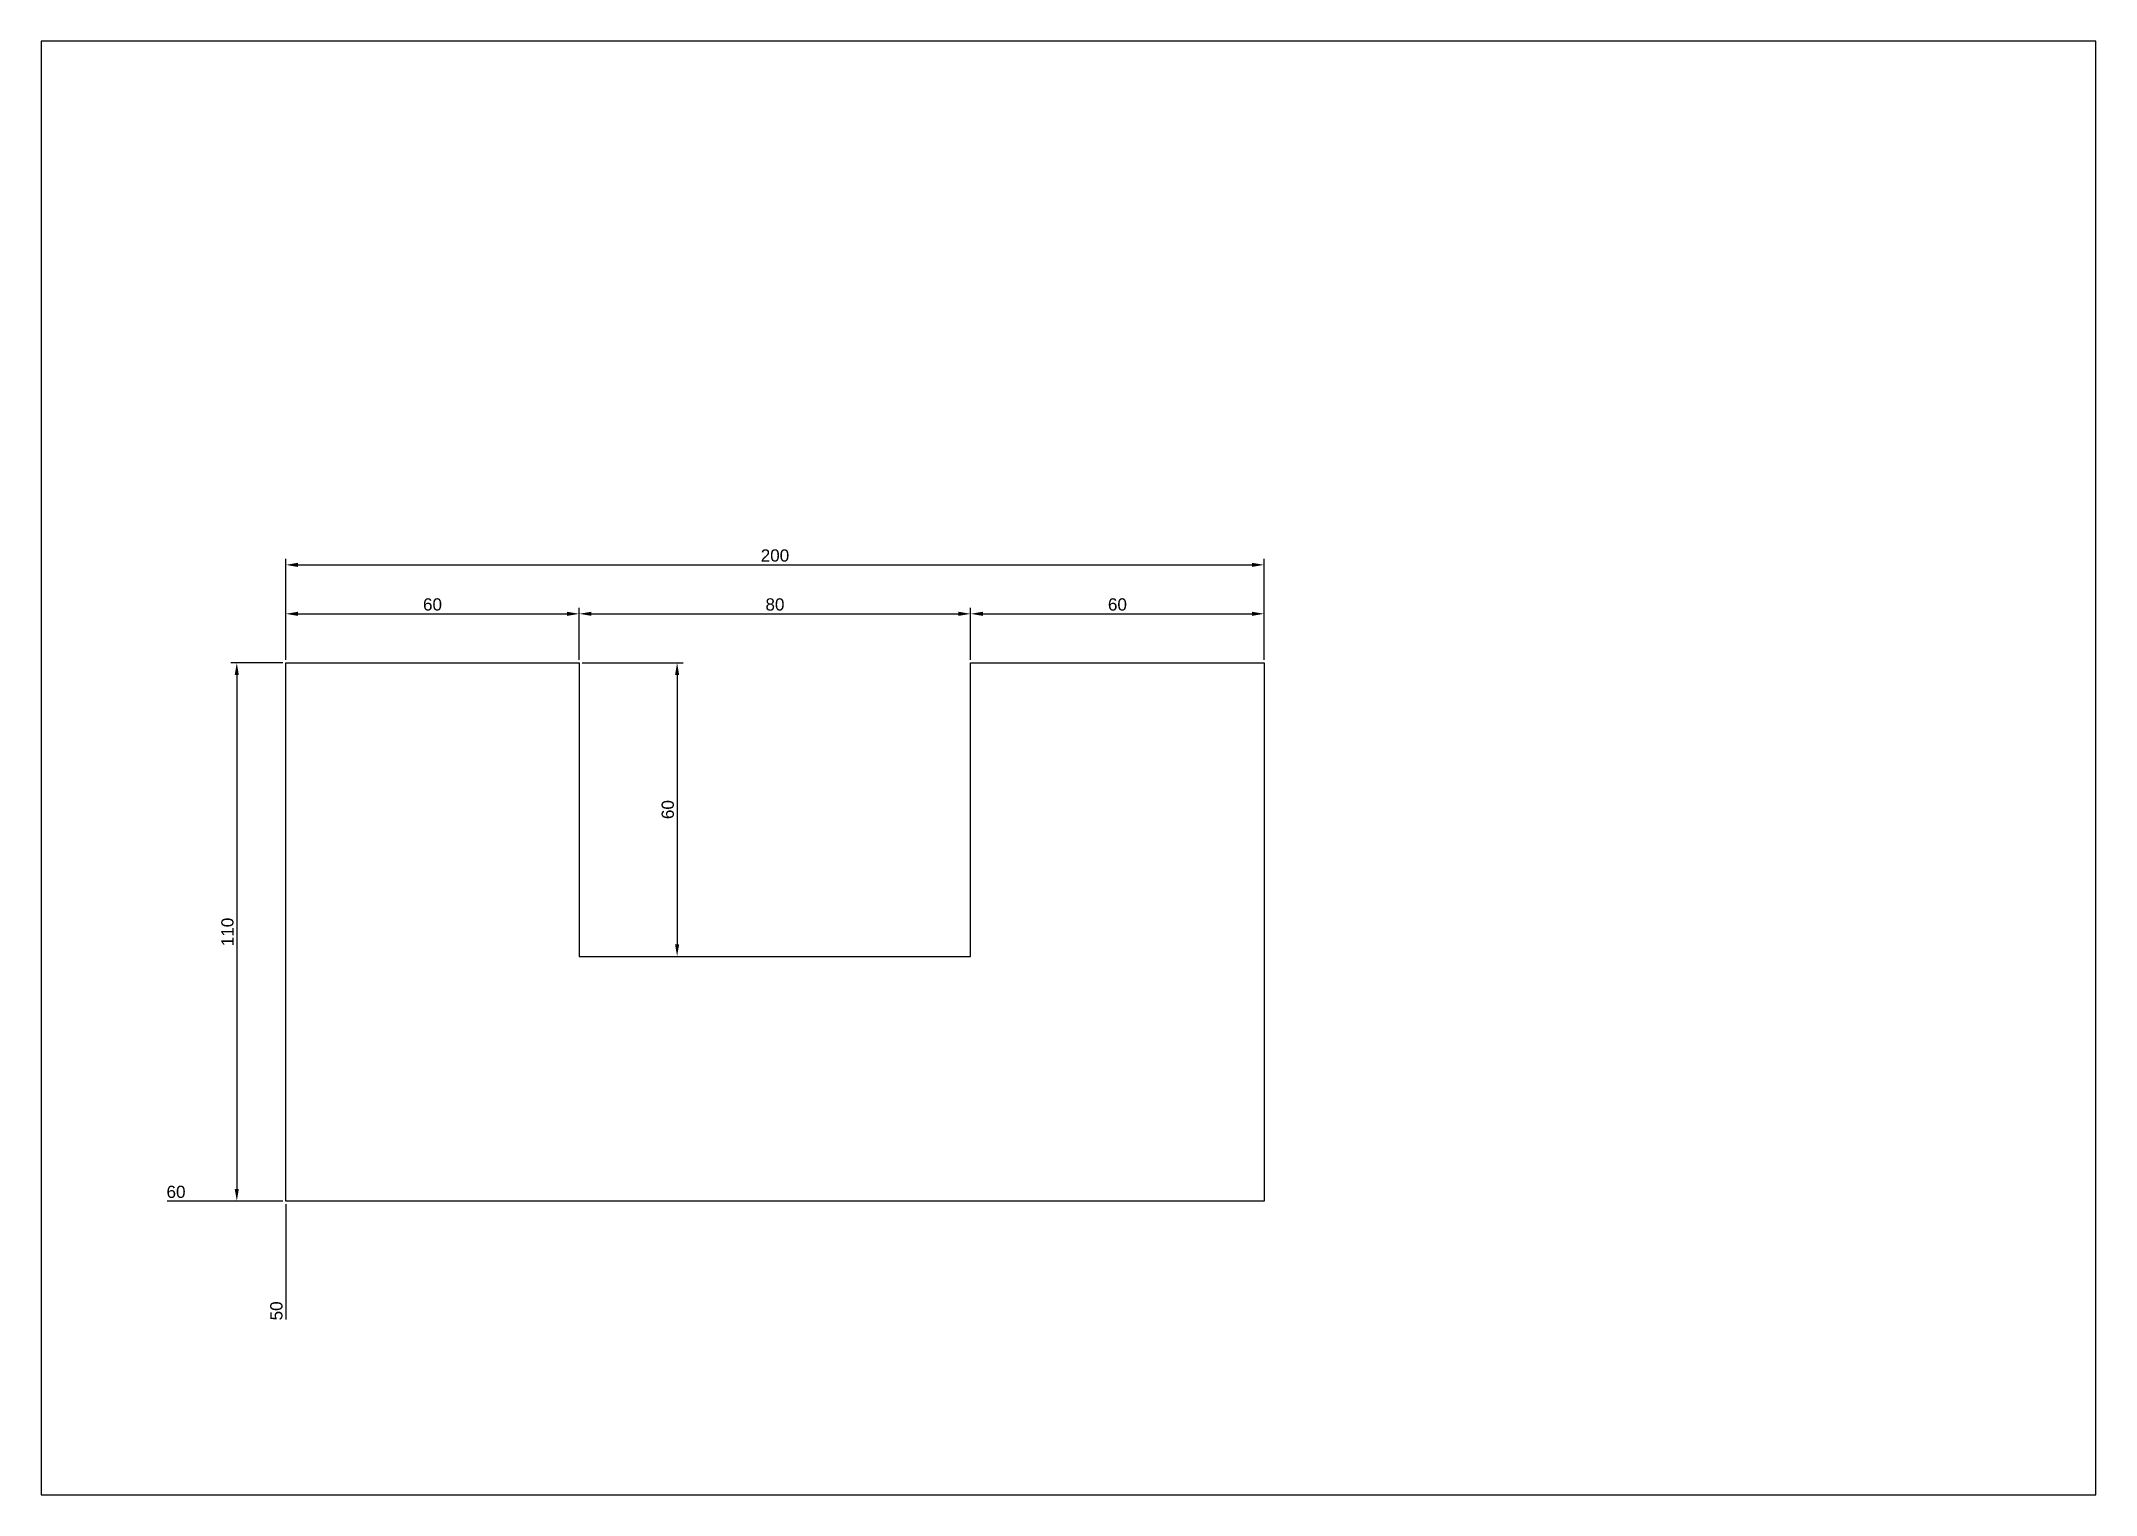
# Model space of a CAD drawing. Header units: millimetres. Extents: x 0 to 420, y 0 to 297.
import ezdxf

# ---------------------------------------------------------------- set-up
doc = ezdxf.new("R2010")
doc.units = ezdxf.units.MM
doc.layers.add('Kontury', color=7, linetype='Continuous', lineweight=30)
doc.layers.add('Pomocnicza', color=90, linetype='Continuous')
doc.layers.add('Wymiary', color=140, linetype='Continuous')
doc.styles.get("Standard").update_dxf_attribs({"font": 'arial.ttf'})
doc.dimstyles.new('KURS', dxfattribs={"dimtxt": 2.5, "dimasz": 2.5, "dimexe": 1.25, "dimexo": 0.625, "dimtad": 1, "dimtxsty": 'Standard', "dimcen": 2.5, "dimadec": 0, "dimazin": 0, "dimtfac": 1, "dimtmove": 0, "dimatfit": 3, "dimfxl": 1, "dimarcsym": 0})

# ---------------------------------------------------------------- blocks, each defined once
blk = doc.blocks.new('*D1')
at = {"layer": 'Defpoints', "color": 0, "transparency": 16777216}
for p in [(110, 180), (50, 170), (110, 170)]:
    blk.add_point(p, dxfattribs=at)
at = {"layer": 'Wymiary', "color": 0, "lineweight": -2, "transparency": 16777216}
for p, q in [((50, 170.62), (50, 181.25)), ((110, 170.62), (110, 181.25)), ((52.5, 180), (107.5, 180))]:
    blk.add_line(p, q, dxfattribs=at)
at = {"layer": 'Wymiary', "color": 0, "transparency": 16777216}
for points in [[(52.5, 180.42), (52.5, 179.58), (50, 180)], [(107.5, 180.42), (107.5, 179.58), (110, 180)]]:
    blk.add_solid(points, dxfattribs=at)
at = {"layer": 'Wymiary', "color": 0, "transparency": 16777216, "insert": (80, 181.9), "char_height": 2.5, "attachment_point": 5}
blk.add_mtext('60', dxfattribs=at)
blk = doc.blocks.new('*D2')
at = {"layer": 'Defpoints', "color": 0, "transparency": 16777216}
for p in [(190, 180), (110, 170), (190, 170)]:
    blk.add_point(p, dxfattribs=at)
at = {"layer": 'Wymiary', "color": 0, "lineweight": -2, "transparency": 16777216}
for p, q in [((110, 170.62), (110, 181.25)), ((190, 170.62), (190, 181.25)), ((112.5, 180), (187.5, 180))]:
    blk.add_line(p, q, dxfattribs=at)
at = {"layer": 'Wymiary', "color": 0, "transparency": 16777216}
for points in [[(112.5, 180.42), (112.5, 179.58), (110, 180)], [(187.5, 180.42), (187.5, 179.58), (190, 180)]]:
    blk.add_solid(points, dxfattribs=at)
at = {"layer": 'Wymiary', "color": 0, "transparency": 16777216, "insert": (150, 181.9), "char_height": 2.5, "attachment_point": 5}
blk.add_mtext('80', dxfattribs=at)
blk = doc.blocks.new('*D3')
at = {"layer": 'Defpoints', "color": 0, "transparency": 16777216}
for p in [(250, 180), (190, 170), (250, 170)]:
    blk.add_point(p, dxfattribs=at)
at = {"layer": 'Wymiary', "color": 0, "lineweight": -2, "transparency": 16777216}
for p, q in [((190, 170.62), (190, 181.25)), ((250, 170.62), (250, 181.25)), ((192.5, 180), (247.5, 180))]:
    blk.add_line(p, q, dxfattribs=at)
at = {"layer": 'Wymiary', "color": 0, "transparency": 16777216}
for points in [[(192.5, 180.42), (192.5, 179.58), (190, 180)], [(247.5, 180.42), (247.5, 179.58), (250, 180)]]:
    blk.add_solid(points, dxfattribs=at)
at = {"layer": 'Wymiary', "color": 0, "transparency": 16777216, "insert": (220, 181.9), "char_height": 2.5, "attachment_point": 5}
blk.add_mtext('60', dxfattribs=at)
blk = doc.blocks.new('*D4')
at = {"layer": 'Defpoints', "color": 0, "transparency": 16777216}
for p in [(250, 190), (50, 170), (250, 170)]:
    blk.add_point(p, dxfattribs=at)
at = {"layer": 'Wymiary', "color": 0, "lineweight": -2, "transparency": 16777216}
for p, q in [((50, 170.62), (50, 191.25)), ((52.5, 190), (247.5, 190)), ((250, 170.62), (250, 191.25))]:
    blk.add_line(p, q, dxfattribs=at)
at = {"layer": 'Wymiary', "color": 0, "transparency": 16777216}
for points in [[(52.5, 190.42), (52.5, 189.58), (50, 190)], [(247.5, 190.42), (247.5, 189.58), (250, 190)]]:
    blk.add_solid(points, dxfattribs=at)
at = {"layer": 'Wymiary', "color": 0, "transparency": 16777216, "insert": (150, 191.9), "char_height": 2.5, "attachment_point": 5}
blk.add_mtext('200', dxfattribs=at)
blk = doc.blocks.new('*D5')
at = {"layer": 'Defpoints', "color": 0, "transparency": 16777216}
for p in [(110, 170), (110, 110), (130, 110)]:
    blk.add_point(p, dxfattribs=at)
at = {"layer": 'Wymiary', "color": 0, "lineweight": -2, "transparency": 16777216}
for p, q in [((110.62, 170), (131.25, 170)), ((130, 167.5), (130, 112.5)), ((110.62, 110), (131.25, 110))]:
    blk.add_line(p, q, dxfattribs=at)
at = {"layer": 'Wymiary', "color": 0, "transparency": 16777216}
for points in [[(129.58, 167.5), (130.42, 167.5), (130, 170)], [(129.58, 112.5), (130.42, 112.5), (130, 110)]]:
    blk.add_solid(points, dxfattribs=at)
at = {"layer": 'Wymiary', "color": 0, "transparency": 16777216, "insert": (128.1, 140), "char_height": 2.5, "attachment_point": 5, "rotation": 90}
blk.add_mtext('60', dxfattribs=at)
blk = doc.blocks.new('*D6')
at = {"layer": 'Defpoints', "color": 0, "transparency": 16777216}
for p in [(50, 170), (40, 60), (50, 60)]:
    blk.add_point(p, dxfattribs=at)
at = {"layer": 'Wymiary', "color": 0, "lineweight": -2, "transparency": 16777216}
for p, q in [((49.38, 170), (38.75, 170)), ((40, 167.5), (40, 62.5)), ((49.38, 60), (38.75, 60))]:
    blk.add_line(p, q, dxfattribs=at)
at = {"layer": 'Wymiary', "color": 0, "transparency": 16777216}
for points in [[(39.58, 167.5), (40.42, 167.5), (40, 170)], [(39.58, 62.5), (40.42, 62.5), (40, 60)]]:
    blk.add_solid(points, dxfattribs=at)
at = {"layer": 'Wymiary', "color": 0, "transparency": 16777216, "insert": (38.1, 115), "char_height": 2.5, "attachment_point": 5, "rotation": 90}
blk.add_mtext('110', dxfattribs=at)
blk = doc.blocks.new('*D7')
at = {"layer": 'Defpoints', "color": 0, "transparency": 16777216}
for p in [(50, 60), (50, 40), (0, 0)]:
    blk.add_point(p, dxfattribs=at)
at = {"layer": 'Wymiary', "color": 0, "lineweight": -2, "transparency": 16777216}
blk.add_line((50, 59.38), (50, 35.8), dxfattribs=at)
at = {"layer": 'Wymiary', "color": 0, "transparency": 16777216, "insert": (48.1, 37.59), "char_height": 2.5, "attachment_point": 5, "rotation": 90}
blk.add_mtext('50', dxfattribs=at)
blk = doc.blocks.new('*D8')
at = {"layer": 'Defpoints', "color": 0, "transparency": 16777216}
for p in [(30, 60), (50, 60), (0, 0)]:
    blk.add_point(p, dxfattribs=at)
at = {"layer": 'Wymiary', "color": 0, "lineweight": -2, "transparency": 16777216}
blk.add_line((49.38, 60), (25.79, 60), dxfattribs=at)
at = {"layer": 'Wymiary', "color": 0, "transparency": 16777216, "insert": (27.58, 61.9), "char_height": 2.5, "attachment_point": 5}
blk.add_mtext('60', dxfattribs=at)

msp = doc.modelspace()

# ---------------------------------------------------------------- linework, layer by layer
at = {"layer": 'Kontury'}
for p, q in [((50, 60), (50, 170)), ((50, 170), (110, 170)), ((110, 170), (110, 110)), ((190, 110), (190, 170)), ((190, 170), (250, 170)), ((250, 170), (250, 60)), ((110, 110), (190, 110)), ((250, 60), (50, 60))]:
    msp.add_line(p, q, dxfattribs=at)
at = {"layer": 'Pomocnicza'}
msp.add_lwpolyline([(0, 0), (420, 0), (420, 297), (0, 297)], close=True, dxfattribs=at)

# ---------------------------------------------------------------- dimensions: what is measured, and where the dimension line sits
at = {"layer": 'Wymiary'}
for base, p1, p2, picture, middle in [((250, 190), (50, 170), (250, 170), '*D4', (150, 191.901)), ((110, 180), (50, 170), (110, 170), '*D1', (80, 181.901)), ((190, 180), (110, 170), (190, 170), '*D2', (150, 181.901))]:
    dim = msp.add_linear_dim(base=base, p1=p1, p2=p2, dimstyle='KURS', dxfattribs=at)
    dim.commit()
    dim.dimension.update_dxf_attribs({"geometry": picture, "text_midpoint": middle})
dim = msp.add_linear_dim(base=(250, 180), p1=(190, 170), p2=(250, 170), dimstyle='KURS', override={"dimtmove": 1}, dxfattribs=at)
dim.commit()
dim.dimension.update_dxf_attribs({"geometry": '*D3', "text_midpoint": (220, 181.901)})
for base, p1, p2, picture, middle in [((40, 60), (50, 170), (50, 60), '*D6', (38.099, 115)), ((130, 110), (110, 170), (110, 110), '*D5', (128.099, 140))]:
    dim = msp.add_linear_dim(base=base, p1=p1, p2=p2, angle=90, dimstyle='KURS', dxfattribs=at)
    dim.commit()
    dim.dimension.update_dxf_attribs({"geometry": picture, "text_midpoint": middle})
for offset, dtype, picture, middle in [((-20, 0), 0, '*D8', (27.582, 61.901)), ((0, -20), 1, '*D7', (48.099, 37.589))]:
    dim = msp.add_ordinate_dim(feature_location=(50, 60), offset=offset, dtype=dtype, origin=(0, 0), dimstyle='KURS', dxfattribs=at)
    dim.commit()
    dim.dimension.update_dxf_attribs({"geometry": picture, "text_midpoint": middle})

doc.saveas('drawing.dxf')
